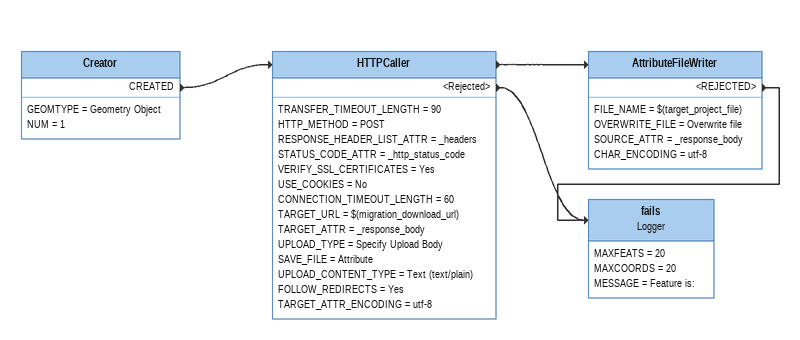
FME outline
Creator
    GEOMTYPE = Geometry Object
    NUM = 1
    CREATED -> HTTPCaller
HTTPCaller
    TRANSFER_TIMEOUT_LENGTH = 90
    HTTP_METHOD = POST
    RESPONSE_HEADER_LIST_ATTR = _headers
    STATUS_CODE_ATTR = _http_status_code
    VERIFY_SSL_CERTIFICATES = Yes
    USE_COOKIES = No
    CONNECTION_TIMEOUT_LENGTH = 60
    TARGET_URL = $(migration_download_url)
    TARGET_ATTR = _response_body
    UPLOAD_TYPE = Specify Upload Body
    SAVE_FILE = Attribute
    UPLOAD_CONTENT_TYPE = Text (text/plain)
    FOLLOW_REDIRECTS = Yes
    TARGET_ATTR_ENCODING = utf-8
    -> AttributeFileWriter
    <Rejected> -> fails
AttributeFileWriter
    FILE_NAME = $(target_project_file)
    OVERWRITE_FILE = Overwrite file
    SOURCE_ATTR = _response_body
    CHAR_ENCODING = utf-8
    <REJECTED> -> fails
fails: Logger
    MAXFEATS = 20
    MAXCOORDS = 20
    MESSAGE = Feature is:
